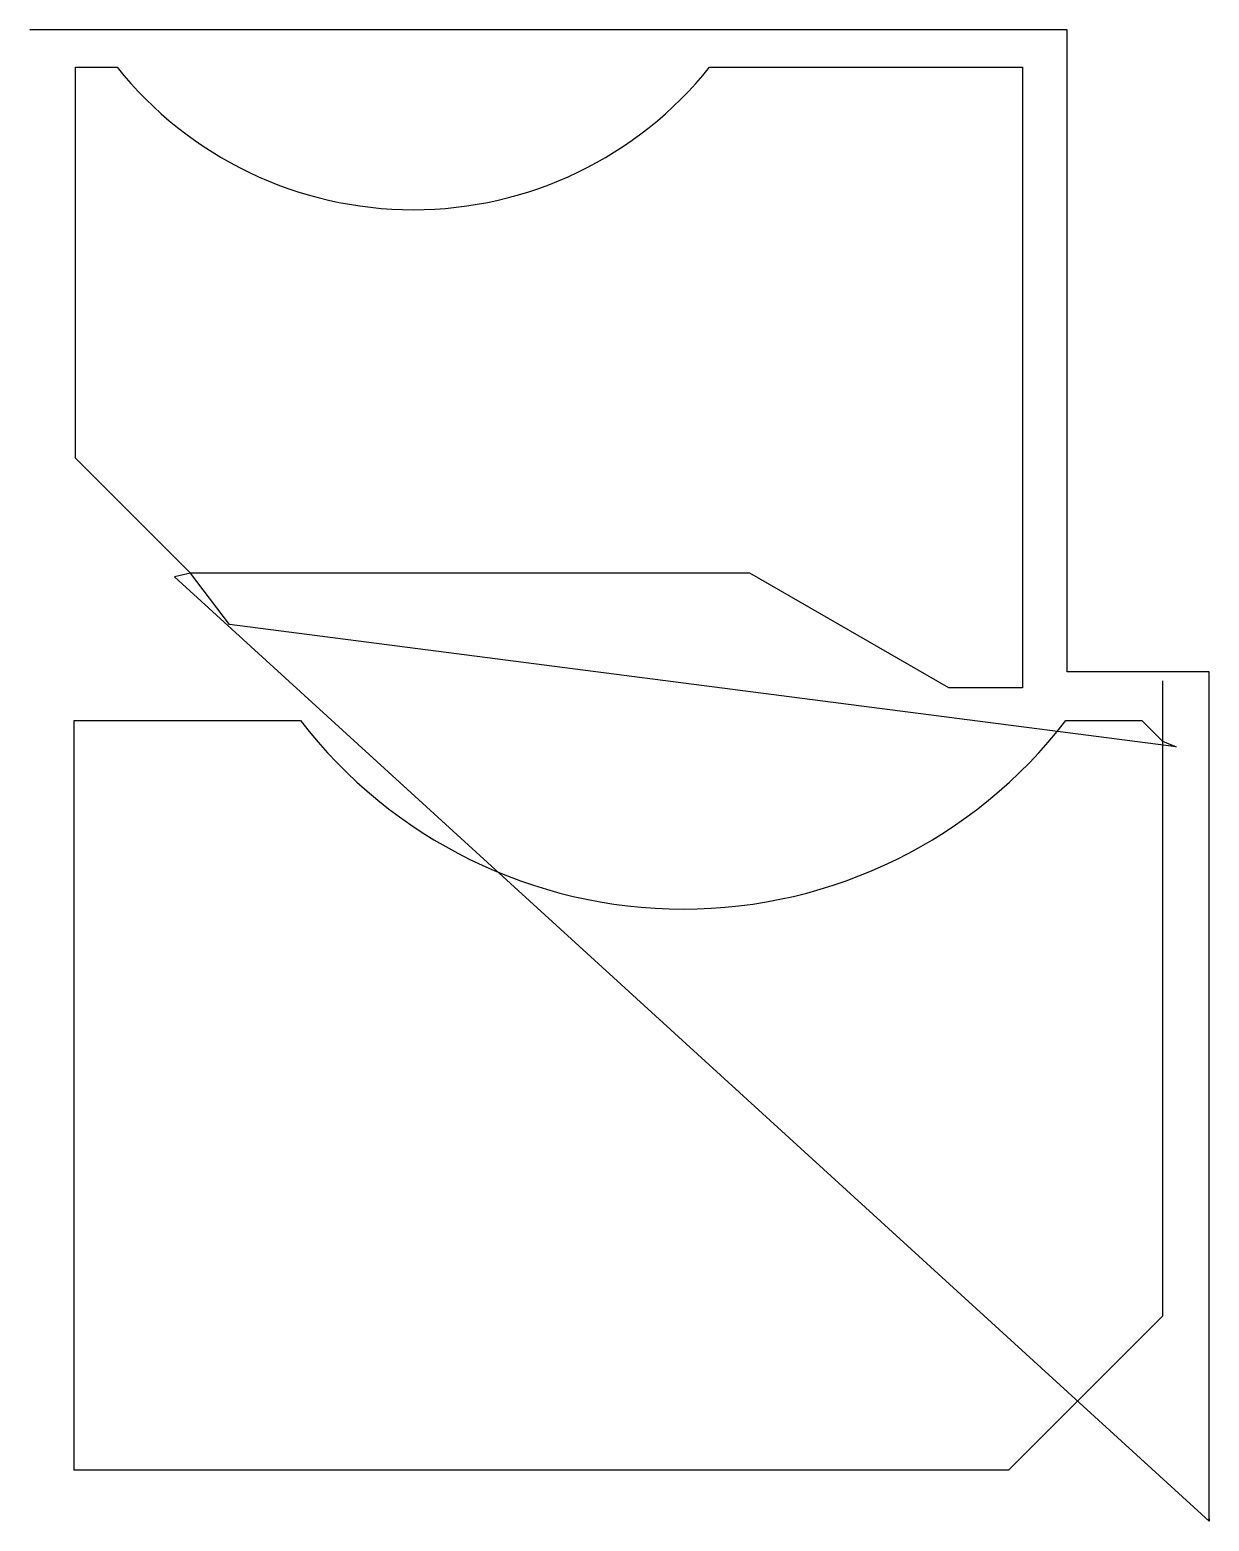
# Model space of a CAD drawing. Header units: metres. Extents: x 45 to 558, y 0 to 649.
import ezdxf

# ---------------------------------------------------------------- set-up
doc = ezdxf.new("R2010")
doc.units = ezdxf.units.M

msp = doc.modelspace()

# ---------------------------------------------------------------- linework, layer by layer
at = {"layer": 'TOOL_0'}
for p, q in [((46.102, 648.666), (45.102, 648.666)), ((496.451, 648.666), (46.102, 648.666)), ((496.451, 369.367), (496.451, 648.666)), ((64.947, 462.41), (64.947, 632.41)), ((64.947, 632.41), (83.044, 632.41)), ((340.85, 632.409), (476.947, 632.41)), ((476.947, 632.41), (476.947, 362.41)), ((114.947, 412.41), (64.947, 462.41)), ((114.947, 412.41), (108.105, 410.811)), ((108.105, 410.811), (558.172, 0.001)), ((131.914, 390.015), (114.947, 412.41)), ((358.344, 412.41), (114.947, 412.41)), ((444.947, 362.41), (358.344, 412.41)), ((543.754, 336.796), (131.914, 390.015)), ((558.172, 369.367), (496.451, 369.367)), ((537.861, 365.491), (537.861, 339.234)), ((558.172, 1.001), (558.172, 369.367)), ((476.947, 362.41), (444.947, 362.41)), ((64.361, 22.234), (64.361, 348.234)), ((64.361, 348.234), (162.88, 348.234)), ((495.842, 348.233), (528.861, 348.234)), ((528.861, 348.234), (537.861, 339.234)), ((537.861, 339.234), (537.861, 89.234)), ((537.861, 339.234), (543.754, 336.796)), ((537.861, 89.234), (470.861, 22.234)), ((470.861, 22.234), (64.361, 22.234)), ((558.172, 0.001), (558.172, 1.001)), ((558.172, 1.001), (558.172, 0.001)), ((558.172, 0.001), (558.172, 1.001))]:
    msp.add_line(p, q, dxfattribs=at)
for centre, radius, start, end in [((211.947, 735.423), 165.008, 218.630145, 321.369583), ((329.361, 476.234), 210, 217.555118, 322.444666)]:
    msp.add_arc(centre, radius, start, end, dxfattribs=at)

doc.saveas('drawing.dxf')
